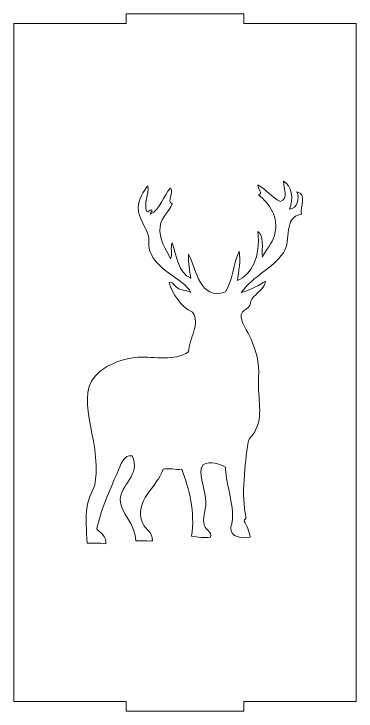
# Model space of a CAD drawing. Header units: millimetres. Extents: x -1983 to 1983, y -412 to 412.
# Drawn here: x 1202.1 to 1310.1, y -16.4 to 203.6 of the extents above; entities that cross this region are included whole.
import ezdxf

# ---------------------------------------------------------------- set-up
doc = ezdxf.new("R2010")
doc.units = ezdxf.units.MM
doc.header["$MEASUREMENT"] = 0
doc.layers.add('Camada 1', color=7, linetype='Continuous')

msp = doc.modelspace()

# ---------------------------------------------------------------- linework, layer by layer
at = {"layer": 'Camada 1', "color": 250, "lineweight": 9}
for points, knots in [([(1202.1318, 200.589), (1202.1318, 200.589), (1202.1318, -13.4106), (1202.1318, -13.4106), (1202.1318, -13.4106), (1202.1318, -13.4106), (1237.5246, -13.4106), (1237.5246, -13.4106), (1237.5246, -13.4106), (1237.5246, -13.4106), (1237.5246, -16.4106), (1237.5246, -16.4106), (1237.5246, -16.4106), (1237.5246, -16.4106), (1274.6674, -16.4106), (1274.6674, -16.4106), (1274.6674, -16.4106), (1274.6674, -16.4106), (1274.6674, -13.4106), (1274.6674, -13.4106), (1274.6674, -13.4106), (1274.6674, -13.4106), (1310.0602, -13.4106), (1310.0602, -13.4106), (1310.0602, -13.4106), (1310.0602, -13.4106), (1310.0602, 200.589), (1310.0602, 200.589), (1310.0602, 200.589), (1310.0602, 200.589), (1274.6674, 200.589), (1274.6674, 200.589), (1274.6674, 200.589), (1274.6674, 200.589), (1274.6674, 203.589), (1274.6674, 203.589), (1274.6674, 203.589), (1274.6674, 203.589), (1237.5246, 203.589), (1237.5246, 203.589), (1237.5246, 203.589), (1237.5246, 203.589), (1237.5246, 200.589), (1237.5246, 200.589), (1237.5246, 200.589), (1237.5246, 200.589), (1202.1318, 200.589), (1202.1318, 200.589)], [0, 0, 0, 0, 0.07692308, 0.07692308, 0.07692308, 0.07692308, 0.15384615, 0.15384615, 0.15384615, 0.15384615, 0.23076923, 0.23076923, 0.23076923, 0.23076923, 0.30769231, 0.30769231, 0.30769231, 0.30769231, 0.38461538, 0.38461538, 0.38461538, 0.38461538, 0.46153846, 0.46153846, 0.46153846, 0.46153846, 0.53846154, 0.53846154, 0.53846154, 0.53846154, 0.61538462, 0.61538462, 0.61538462, 0.61538462, 0.69230769, 0.69230769, 0.69230769, 0.69230769, 0.76923077, 0.76923077, 0.76923077, 0.76923077, 0.84615385, 0.84615385, 0.84615385, 0.84615385, 1, 1, 1, 1]), ([(1287.1516, 150.8027), (1289.6625, 149.6662), (1290.518, 145.0103), (1289.0511, 142.0157), (1289.0511, 142.0157), (1291.6151, 142.0855), (1292.249, 145.4518), (1291.4233, 147.4772), (1291.4233, 147.4772), (1294.7433, 146.7066), (1292.264, 142.8341), (1292.8495, 140.3564), (1292.8495, 140.3564), (1286.8079, 139.4693), (1289.9193, 132.2677), (1287.1516, 128.2494), (1287.1516, 128.2494), (1283.577, 123.0561), (1277.755, 121.0996), (1273.8588, 115.6662), (1273.8588, 115.6662), (1276.7076, 116.3773), (1279.7467, 118.1658), (1281.4558, 119.226), (1281.4558, 119.226), (1281.4799, 116.9816), (1278.5106, 115.62), (1277.1822, 113.5302), (1277.1822, 113.5302), (1276.7076, 112.7836), (1276.7576, 111.8215), (1276.2291, 111.1561), (1276.2291, 111.1561), (1275.5531, 110.2936), (1274.1431, 109.9923), (1273.8588, 108.784), (1273.8588, 108.784), (1273.3505, 106.617), (1275.9634, 103.2155), (1276.9458, 100.9471), (1276.9458, 100.9471), (1278.6086, 97.0928), (1279.5525, 93.9924), (1279.3161, 88.8399), (1279.3161, 88.8399), (1278.9821, 81.4479), (1280.9164, 77.0841), (1278.1303, 71.7482), (1278.1303, 71.7482), (1277.5834, 70.7007), (1276.1901, 69.7735), (1275.9945, 68.4211), (1275.9945, 68.4211), (1275.0112, 61.5793), (1273.8143, 51.4976), (1275.2833, 44.9219), (1275.2833, 44.9219), (1275.5364, 44.0353), (1274.6917, 44.2462), (1274.8065, 43.4959), (1274.8065, 43.4959), (1275.6545, 42.0474), (1276.2551, 40.3549), (1276.7061, 38.5149), (1276.7061, 38.5149), (1274.0616, 37.909), (1270.4665, 38.4892), (1270.533, 41.3636), (1270.533, 41.3636), (1270.5479, 41.9327), (1270.9227, 42.5499), (1271.0097, 43.2595), (1271.0097, 43.2595), (1271.6654, 48.6801), (1268.6891, 56.6263), (1268.8721, 60.5893), (1268.8721, 60.5893), (1266.9564, 61.5626), (1264.089, 62.7418), (1261.7497, 61.3003), (1261.7497, 61.3003), (1261.7593, 60.8939), (1261.5744, 60.6875), (1261.2751, 60.5893), (1261.2751, 60.5893), (1260.4418, 56.8853), (1262.7145, 53.2493), (1262.6995, 49.4281), (1262.6995, 49.4281), (1262.6888, 46.8197), (1261.4397, 44.3457), (1262.2249, 42.0768), (1262.2249, 42.0768), (1262.67, 40.7834), (1264.6375, 40.1812), (1264.1239, 38.5149), (1264.1239, 38.5149), (1262.3043, 38.1528), (1260.0245, 38.4409), (1258.19, 38.7515), (1258.19, 38.7515), (1259.3424, 46.4776), (1257.3822, 53.6997), (1255.1026, 59.8781), (1255.1026, 59.8781), (1252.8299, 59.6855), (1251.1046, 60.4043), (1249.168, 59.8781), (1249.168, 59.8781), (1247.5298, 54.3389), (1239.705, 50.0287), (1242.7591, 42.7864), (1242.7591, 42.7864), (1243.5961, 40.7947), (1245.8056, 40.5142), (1245.8426, 37.3249), (1245.8426, 37.3249), (1244.6585, 37.0959), (1242.4726, 37.473), (1240.6215, 37.3249), (1240.6215, 37.3249), (1240.681, 42.1214), (1235.635, 46.4261), (1235.635, 50.3833), (1235.635, 50.3833), (1235.635, 54.8398), (1242.2693, 58.073), (1239.4356, 64.1512), (1239.4356, 64.1512), (1236.8304, 64.6832), (1235.803, 61.2895), (1234.6874, 58.6898), (1234.6874, 58.6898), (1232.3761, 53.3098), (1229.3552, 46.6755), (1228.2785, 41.1233), (1228.2785, 41.1233), (1229.383, 39.6974), (1231.3411, 39.1246), (1231.1256, 36.3757), (1231.1256, 36.3757), (1229.0598, 36.7078), (1226.8942, 36.4309), (1225.191, 36.6121), (1225.191, 36.6121), (1225.0452, 40.5212), (1224.6719, 44.2274), (1225.191, 48.244), (1225.191, 48.244), (1225.568, 51.1615), (1227.4891, 53.6037), (1227.8032, 55.8395), (1227.8032, 55.8395), (1229.8078, 70.1499), (1220.1709, 83.3045), (1229.2281, 90.7372), (1229.2281, 90.7372), (1232.0379, 93.0487), (1236.8026, 94.9905), (1241.3329, 95.2506), (1241.3329, 95.2506), (1246.5152, 95.5428), (1252.6673, 93.8579), (1257.2379, 96.9115), (1257.2379, 96.9115), (1257.4412, 101.2811), (1261.0884, 105.8683), (1258.4242, 109.4936), (1258.4242, 109.4936), (1254.7256, 111.1764), (1252.204, 115.2983), (1251.0677, 118.7531), (1251.0677, 118.7531), (1252.0098, 119.4458), (1252.8689, 117.4766), (1254.1527, 116.854), (1254.1527, 116.854), (1255.4404, 116.2278), (1256.8519, 116.3885), (1257.9513, 115.6662), (1257.9513, 115.6662), (1255.8823, 120.1849), (1245.5342, 122.9344), (1244.6585, 130.3832), (1244.6585, 130.3832), (1244.564, 131.1834), (1244.808, 132.1572), (1244.6585, 132.996), (1244.6585, 132.996), (1244.1078, 136.0662), (1241.3438, 138.9654), (1241.3329, 142.4881), (1241.3329, 142.4881), (1241.3272, 145.1917), (1243.0122, 147.5196), (1244.4199, 149.3776), (1244.4199, 149.3776), (1244.6419, 146.4111), (1243.0974, 144.127), (1243.9454, 141.304), (1243.9454, 141.304), (1244.5588, 140.7169), (1244.8286, 141.8178), (1245.6044, 141.7792), (1245.6044, 141.7792), (1245.8613, 140.8923), (1245.0183, 141.103), (1245.1293, 140.3564), (1245.1293, 140.3564), (1248.4644, 141.9288), (1249.1498, 146.1483), (1251.5406, 148.6651), (1251.5406, 148.6651), (1252.6727, 147.1404), (1250.2379, 144.3898), (1252.0173, 143.6781), (1252.0173, 143.6781), (1251.2451, 141.1099), (1248.6028, 139.5916), (1248.2167, 136.5557), (1248.2167, 136.5557), (1247.6992, 132.462), (1250.0996, 129.3708), (1251.5406, 126.3504), (1251.5406, 126.3504), (1252.1369, 127.5732), (1251.472, 130.0599), (1252.0173, 131.3331), (1252.0173, 131.3331), (1253.5097, 127.1264), (1253.9699, 121.8903), (1257.9513, 120.1779), (1257.9513, 120.1779), (1257.5153, 122.5076), (1257.1034, 124.8627), (1257.2379, 127.7727), (1257.2379, 127.7727), (1259.7784, 122.7253), (1260.7265, 113.0626), (1268.8721, 115.9042), (1268.8721, 115.9042), (1271.1411, 119.3354), (1271.3942, 124.7761), (1273.1471, 128.7209), (1273.1471, 128.7209), (1273.8143, 125.7572), (1272.8833, 122.3412), (1272.6705, 119.4662), (1272.6705, 119.4662), (1277.0679, 121.3969), (1280.0036, 126.8509), (1279.0795, 134.895), (1279.0795, 134.895), (1281.057, 133.7056), (1280.3453, 129.8293), (1280.5045, 126.8212), (1280.5045, 126.8212), (1281.4538, 128.887), (1283.6009, 131.2794), (1284.303, 133.7056), (1284.303, 133.7056), (1286.0302, 139.6674), (1282.435, 143.7207), (1279.3161, 146.5273), (1279.3161, 146.5273), (1280.7742, 146.9726), (1279.0357, 148.4249), (1279.0795, 149.6142), (1279.0795, 149.6142), (1281.7626, 148.1808), (1283.4235, 145.729), (1286.2018, 144.3898), (1286.2018, 144.3898), (1288.8404, 145.3322), (1287.2311, 148.258), (1287.1516, 150.8027)], [0, 0, 0, 0, 0.01428571, 0.01428571, 0.01428571, 0.01428571, 0.02857143, 0.02857143, 0.02857143, 0.02857143, 0.04285714, 0.04285714, 0.04285714, 0.04285714, 0.05714286, 0.05714286, 0.05714286, 0.05714286, 0.07142857, 0.07142857, 0.07142857, 0.07142857, 0.08571429, 0.08571429, 0.08571429, 0.08571429, 0.1, 0.1, 0.1, 0.1, 0.11428571, 0.11428571, 0.11428571, 0.11428571, 0.12857143, 0.12857143, 0.12857143, 0.12857143, 0.14285714, 0.14285714, 0.14285714, 0.14285714, 0.15714286, 0.15714286, 0.15714286, 0.15714286, 0.17142857, 0.17142857, 0.17142857, 0.17142857, 0.18571429, 0.18571429, 0.18571429, 0.18571429, 0.2, 0.2, 0.2, 0.2, 0.21428571, 0.21428571, 0.21428571, 0.21428571, 0.22857143, 0.22857143, 0.22857143, 0.22857143, 0.24285714, 0.24285714, 0.24285714, 0.24285714, 0.25714286, 0.25714286, 0.25714286, 0.25714286, 0.27142857, 0.27142857, 0.27142857, 0.27142857, 0.28571429, 0.28571429, 0.28571429, 0.28571429, 0.3, 0.3, 0.3, 0.3, 0.31428571, 0.31428571, 0.31428571, 0.31428571, 0.32857143, 0.32857143, 0.32857143, 0.32857143, 0.34285714, 0.34285714, 0.34285714, 0.34285714, 0.35714286, 0.35714286, 0.35714286, 0.35714286, 0.37142857, 0.37142857, 0.37142857, 0.37142857, 0.38571429, 0.38571429, 0.38571429, 0.38571429, 0.4, 0.4, 0.4, 0.4, 0.41428571, 0.41428571, 0.41428571, 0.41428571, 0.42857143, 0.42857143, 0.42857143, 0.42857143, 0.44285714, 0.44285714, 0.44285714, 0.44285714, 0.45714286, 0.45714286, 0.45714286, 0.45714286, 0.47142857, 0.47142857, 0.47142857, 0.47142857, 0.48571429, 0.48571429, 0.48571429, 0.48571429, 0.5, 0.5, 0.5, 0.5, 0.51428571, 0.51428571, 0.51428571, 0.51428571, 0.52857143, 0.52857143, 0.52857143, 0.52857143, 0.54285714, 0.54285714, 0.54285714, 0.54285714, 0.55714286, 0.55714286, 0.55714286, 0.55714286, 0.57142857, 0.57142857, 0.57142857, 0.57142857, 0.58571429, 0.58571429, 0.58571429, 0.58571429, 0.6, 0.6, 0.6, 0.6, 0.61428571, 0.61428571, 0.61428571, 0.61428571, 0.62857143, 0.62857143, 0.62857143, 0.62857143, 0.64285714, 0.64285714, 0.64285714, 0.64285714, 0.65714286, 0.65714286, 0.65714286, 0.65714286, 0.67142857, 0.67142857, 0.67142857, 0.67142857, 0.68571429, 0.68571429, 0.68571429, 0.68571429, 0.7, 0.7, 0.7, 0.7, 0.71428571, 0.71428571, 0.71428571, 0.71428571, 0.72857143, 0.72857143, 0.72857143, 0.72857143, 0.74285714, 0.74285714, 0.74285714, 0.74285714, 0.75714286, 0.75714286, 0.75714286, 0.75714286, 0.77142857, 0.77142857, 0.77142857, 0.77142857, 0.78571429, 0.78571429, 0.78571429, 0.78571429, 0.8, 0.8, 0.8, 0.8, 0.81428571, 0.81428571, 0.81428571, 0.81428571, 0.82857143, 0.82857143, 0.82857143, 0.82857143, 0.84285714, 0.84285714, 0.84285714, 0.84285714, 0.85714286, 0.85714286, 0.85714286, 0.85714286, 0.87142857, 0.87142857, 0.87142857, 0.87142857, 0.88571429, 0.88571429, 0.88571429, 0.88571429, 0.9, 0.9, 0.9, 0.9, 0.91428571, 0.91428571, 0.91428571, 0.91428571, 0.92857143, 0.92857143, 0.92857143, 0.92857143, 0.94285714, 0.94285714, 0.94285714, 0.94285714, 0.95714286, 0.95714286, 0.95714286, 0.95714286, 0.97142857, 0.97142857, 0.97142857, 0.97142857, 1, 1, 1, 1])]:
    msp.add_open_spline(points, degree=3, knots=knots, dxfattribs=at)

doc.saveas('drawing.dxf')
